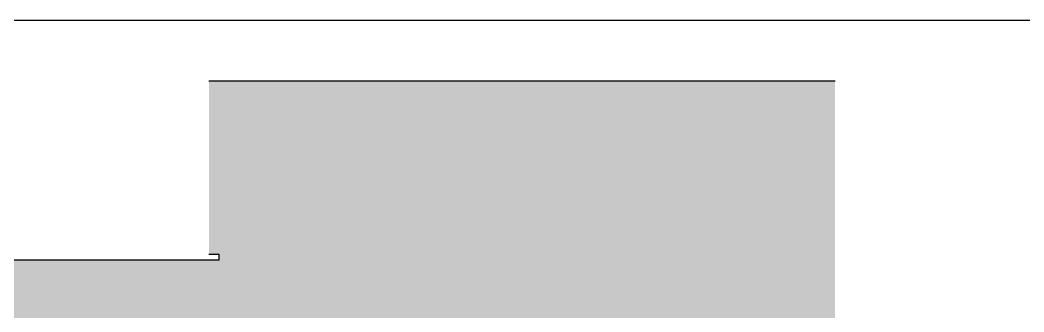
# Model space of a CAD drawing. Header units: millimetres. Extents: x 17311 to 801382, y -242618 to -104888.
# Drawn here: x 317411 to 327511, y -204409 to -201479 of the extents above; entities that cross this region are included whole.
import ezdxf

# ---------------------------------------------------------------- set-up
doc = ezdxf.new("R2010")
doc.units = ezdxf.units.MM
doc.header["$LTSCALE"] = 250
for name, color, linetype in [('A-FIN', 6, 'Continuous'), ('A-버림CONC', 4, 'Continuous'), ('지반', 254, 'Continuous')]:
    doc.layers.add(name, color=color, linetype=linetype)

msp = doc.modelspace()

# ---------------------------------------------------------------- hatches: boundary and pattern name
at = {"layer": '지반'}
h = msp.add_hatch(dxfattribs=at)
h.set_pattern_fill('EARTH', color=251, scale=70, angle=45)
h.paths.add_polyline_path([(230117.6, -201879.5), (230117.6, -213174), (380882.4, -213174), (380882.4, -201579.5), (370730.7, -201579.5), (370730.7, -201786.8), (370560.7, -201786.8), (370560.7, -202209.5), (371880.7, -202209.5), (371880.7, -203849.5), (371980.7, -203849.5), (371980.7, -203909.5), (368640.7, -203909.5), (368640.7, -203849.5), (368740.7, -203849.5), (368740.7, -202159.5), (364230.7, -202159.5), (364230.7, -202599.5), (364330.7, -202599.5), (364330.7, -202659.5), (363390.7, -202659.5), (363390.7, -202599.5), (363490.7, -202599.5), (363490.7, -202099.5), (362430.7, -202099.5), (362430.7, -203699.5), (362530.7, -203699.5), (362530.7, -203759.5), (358060.7, -203759.5), (358060.7, -203699.5), (358160.7, -203699.5), (358160.7, -202089.5), (351710.7, -202089.5), (351710.7, -204659.5), (351810.7, -204659.5), (351810.7, -204719.5), (347110.7, -204719.5), (347110.7, -204659.5), (347210.7, -204659.5), (347210.7, -202089.5), (340910.7, -202089.5), (340910.7, -204659.5), (341010.7, -204659.5), (341010.7, -204719.5), (336310.7, -204719.5), (336310.7, -204659.5), (336410.7, -204659.5), (336410.7, -202089.5), (330110.7, -202089.5), (330110.7, -204659.5), (330210.7, -204659.5), (330210.7, -204719.5), (325510.7, -204719.5), (325510.7, -204659.5), (325610.7, -204659.5), (325610.7, -202089.5), (319310.7, -202089.5), (319310.7, -203829.5), (319410.7, -203829.5), (319410.7, -203889.5), (314710.7, -203889.5), (314710.7, -203829.5), (314810.7, -203829.5), (314810.7, -202089.5), (308510.7, -202089.5), (308510.7, -203829.5), (308610.7, -203829.5), (308610.7, -203889.5), (303910.7, -203889.5), (303910.7, -203829.5), (304010.7, -203829.5), (304010.7, -202089.5), (297560.7, -202089.5), (297560.7, -203699.5), (297660.7, -203699.5), (297660.7, -203759.5), (293190.7, -203759.5), (293190.7, -203699.5), (293290.7, -203699.5), (293290.7, -203259.5), (286980.7, -203259.5), (286980.7, -204099.5), (287080.7, -204099.5), (287080.7, -204159.5), (283740.7, -204159.5), (283740.7, -204099.5), (283840.7, -204099.5), (283840.7, -202459.5), (285160.7, -202459.5), (285160.7, -202086.8), (284990.7, -202086.8), (284990.7, -201829.5), (283110.7, -201829.5), (283110.7, -202079.5), (283160.7, -202079.5), (283160.7, -202139.5), (282910.7, -202139.5), (282910.7, -202079.5), (282960.7, -202079.5), (282960.7, -201979.5), (271560.7, -201979.5), (271560.7, -201879.5)])

# ---------------------------------------------------------------- linework, layer by layer
at = {"layer": 'A-FIN'}
msp.add_line((316560.7, -201479.5), (345760.7, -201479.5), dxfattribs=at)
at = {"layer": 'A-버림CONC'}
for points in [[(319310.7, -202089.5), (325610.7, -202089.5)], [(319310.7, -203829.5), (319410.7, -203829.5), (319410.7, -203889.5), (314710.7, -203889.5), (314710.7, -203829.5), (314810.7, -203829.5)]]:
    msp.add_lwpolyline(points, dxfattribs=at)

doc.saveas('drawing.dxf')
